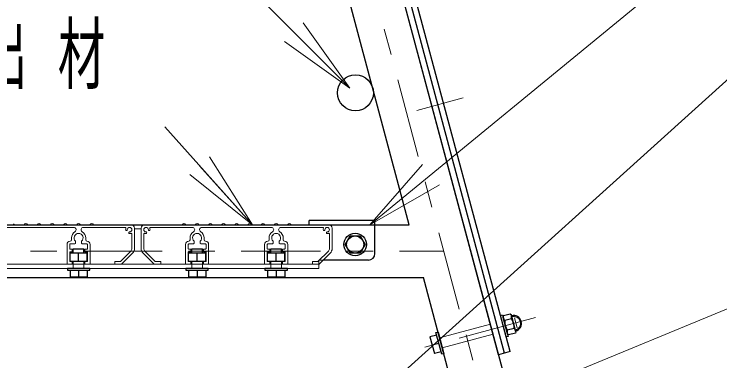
# Model space of a CAD drawing. Units: millimetres on the paper. Extents: x -385 to 0, y -19 to 267.
# Drawn here: x -95.02 to -68.23, y 99.87 to 113.02 of the extents above; entities that cross this region are included whole.
import ezdxf

# ---------------------------------------------------------------- set-up
doc = ezdxf.new("R2010")
doc.units = ezdxf.units.MM
doc.linetypes.add('USER1', pattern=[4.5, 2.5, -2])
doc.linetypes.add('USER2', pattern=[6, 3, -1, 1, -1])
doc.layers.add('LY_1', color=7, linetype='Continuous', lineweight=13)
doc.styles.add('ＭＳ ゴシック', font='')
doc.styles.get('ＭＳ ゴシック').set_extended_font_data('MS Gothic')

# ---------------------------------------------------------------- blocks, each defined once
blk = doc.blocks.new('open_arrow')
at = {"color": 0, "linetype": 'Continuous', "lineweight": -2}
blk.add_lwpolyline([(7.5, 1.25), (0, 0), (7.5, -1.25)], dxfattribs=at)

msp = doc.modelspace()

# ---------------------------------------------------------------- linework, layer by layer
at = {"layer": 'LY_1', "lineweight": 25}
for p, q in [((-80.018, 105.037), (-84.338, 121.162)), ((-75.268, 95.037), (-82.268, 121.162)), ((-115.627, 105.037), (-80.018, 105.037)), ((-82.447, 104.287), (-82.26, 104.612)), ((-82.26, 104.612), (-81.884, 104.612)), ((-81.884, 104.612), (-81.697, 104.287)), ((-82.26, 103.962), (-82.447, 104.287)), ((-81.697, 104.287), (-81.884, 103.962)), ((-92.247, 103.962), (-92.897, 103.962)), ((-92.897, 103.637), (-92.897, 103.962)), ((-92.772, 104.117), (-92.372, 104.117)), ((-92.772, 103.962), (-92.772, 104.117)), ((-92.572, 103.637), (-92.572, 103.962)), ((-92.372, 103.962), (-92.372, 104.117)), ((-92.247, 103.637), (-92.247, 103.962)), ((-87.747, 103.962), (-88.397, 103.962)), ((-88.397, 103.637), (-88.397, 103.962)), ((-88.272, 104.117), (-87.872, 104.117)), ((-88.272, 103.962), (-88.272, 104.117)), ((-88.072, 103.637), (-88.072, 103.962)), ((-87.872, 103.962), (-87.872, 104.117)), ((-87.747, 103.637), (-87.747, 103.962)), ((-84.747, 103.962), (-85.397, 103.962)), ((-85.397, 103.637), (-85.397, 103.962)), ((-85.272, 104.117), (-84.872, 104.117)), ((-85.272, 103.962), (-85.272, 104.117)), ((-85.072, 103.637), (-85.072, 103.962)), ((-84.872, 103.962), (-84.872, 104.117)), ((-84.747, 103.637), (-84.747, 103.962)), ((-81.884, 103.962), (-82.26, 103.962)), ((-92.247, 103.637), (-92.897, 103.637)), ((-87.747, 103.637), (-88.397, 103.637)), ((-84.747, 103.637), (-85.397, 103.637)), ((-92.147, 103.377), (-92.997, 103.377)), ((-92.997, 103.377), (-92.997, 103.317)), ((-92.997, 103.317), (-92.147, 103.317)), ((-92.897, 103.317), (-92.897, 103.052)), ((-92.572, 103.317), (-92.572, 103.052)), ((-92.247, 103.317), (-92.247, 103.052)), ((-92.147, 103.317), (-92.147, 103.377)), ((-87.647, 103.377), (-88.497, 103.377)), ((-88.497, 103.377), (-88.497, 103.317)), ((-88.497, 103.317), (-87.647, 103.317)), ((-88.397, 103.317), (-88.397, 103.052)), ((-88.072, 103.317), (-88.072, 103.052)), ((-87.747, 103.317), (-87.747, 103.052)), ((-87.647, 103.317), (-87.647, 103.377)), ((-84.647, 103.377), (-85.497, 103.377)), ((-85.497, 103.377), (-85.497, 103.317)), ((-85.497, 103.317), (-84.647, 103.317)), ((-85.397, 103.317), (-85.397, 103.052)), ((-85.072, 103.317), (-85.072, 103.052)), ((-84.747, 103.317), (-84.747, 103.052)), ((-84.647, 103.317), (-84.647, 103.377)), ((-115.091, 103.037), (-79.482, 103.037)), ((-92.247, 103.052), (-92.897, 103.052)), ((-87.747, 103.052), (-88.397, 103.052)), ((-84.747, 103.052), (-85.397, 103.052)), ((-77.874, 97.037), (-79.482, 103.037)), ((-76.561, 101.601), (-76.483, 101.622)), ((-76.341, 100.78), (-76.561, 101.601)), ((-76.483, 101.622), (-76.263, 100.801)), ((-76.457, 101.525), (-76.442, 101.581)), ((-76.185, 101.65), (-76.442, 101.581)), ((-76.144, 101.609), (-76.185, 101.65)), ((-75.975, 100.981), (-76.144, 101.609)), ((-76.289, 100.897), (-76.457, 101.525)), ((-76.136, 101.469), (-76.394, 101.4)), ((-76.039, 101.107), (-76.297, 101.037)), ((-78.979, 100.85), (-79.235, 100.781)), ((-79.235, 100.781), (-79.067, 100.153)), ((-79.005, 100.946), (-78.927, 100.967)), ((-78.785, 100.125), (-79.005, 100.946)), ((-78.927, 100.967), (-78.707, 100.146)), ((-76.263, 100.801), (-76.341, 100.78)), ((-76.289, 100.897), (-76.248, 100.856)), ((-75.99, 100.925), (-76.248, 100.856)), ((-75.975, 100.981), (-75.99, 100.925)), ((-78.895, 100.536), (-79.151, 100.467)), ((-78.811, 100.222), (-79.067, 100.153)), ((-78.707, 100.146), (-78.785, 100.125))]:
    msp.add_line(p, q, dxfattribs=at)
at = {"layer": 'LY_1', "linetype": 'USER2'}
for p, q in [((-76.571, 96.037), (-83.303, 121.162)), ((-77.967, 109.843), (-79.735, 109.369))]:
    msp.add_line(p, q, dxfattribs=at)
at = {"layer": 'LY_1', "color": 4, "lineweight": 25}
for p, q in [((-76.409, 100.166), (-81.456, 119.002)), ((-76.192, 100.224), (-81.239, 119.06)), ((-76.627, 100.108), (-81.674, 118.944)), ((-81.322, 105.197), (-83.822, 105.197)), ((-83.822, 105.037), (-83.822, 105.197)), ((-81.322, 103.947), (-81.322, 105.197)), ((-81.572, 103.697), (-83.287, 103.697)), ((-76.192, 100.224), (-76.627, 100.108))]:
    msp.add_line(p, q, dxfattribs=at)
at = {"layer": 'LY_1'}
for p, q in [((-81.516, 105.037), (-66.205, 117.582)), ((-82.276, 110.219), (-89.295, 117.225)), ((-82.673, 97.262), (-66.229, 112.09)), ((-89.295, 108.747), (-85.976, 105.037)), ((-87.604, 107.606), (-85.976, 105.037)), ((-85.976, 105.037), (-87.976, 107.273)), ((-85.976, 105.037), (-88.349, 106.94)), ((-95.001, 105.037), (-95.037, 105.072)), ((-94.643, 105.037), (-95.001, 105.037)), ((-94.607, 105.072), (-94.643, 105.037)), ((-94.501, 105.037), (-94.537, 105.072)), ((-94.143, 105.037), (-94.501, 105.037)), ((-94.107, 105.072), (-94.143, 105.037)), ((-94.001, 105.037), (-94.037, 105.072)), ((-94.001, 105.037), (-93.643, 105.037)), ((-93.643, 105.037), (-93.607, 105.072)), ((-93.537, 105.072), (-93.501, 105.037)), ((-93.501, 105.037), (-93.143, 105.037)), ((-93.143, 105.037), (-93.107, 105.072)), ((-93.037, 105.072), (-93.001, 105.037)), ((-92.643, 105.037), (-93.001, 105.037)), ((-92.643, 105.037), (-92.607, 105.072)), ((-92.537, 105.072), (-92.501, 105.037)), ((-92.143, 105.037), (-92.501, 105.037)), ((-92.143, 105.037), (-92.107, 105.072)), ((-92.037, 105.072), (-92.001, 105.037)), ((-90.572, 105.037), (-92.001, 105.037)), ((-90.072, 105.037), (-88.643, 105.037)), ((-88.607, 105.072), (-88.643, 105.037)), ((-88.501, 105.037), (-88.537, 105.072)), ((-88.501, 105.037), (-88.143, 105.037)), ((-88.107, 105.072), (-88.143, 105.037)), ((-88.001, 105.037), (-88.037, 105.072)), ((-88.001, 105.037), (-87.643, 105.037)), ((-87.607, 105.072), (-87.643, 105.037)), ((-87.501, 105.037), (-87.537, 105.072)), ((-87.143, 105.037), (-87.501, 105.037)), ((-87.107, 105.072), (-87.143, 105.037)), ((-87.001, 105.037), (-87.037, 105.072)), ((-86.643, 105.037), (-87.001, 105.037)), ((-86.607, 105.072), (-86.643, 105.037)), ((-86.501, 105.037), (-86.537, 105.072)), ((-86.501, 105.037), (-86.143, 105.037)), ((-86.143, 105.037), (-86.107, 105.072)), ((-86.037, 105.072), (-86.001, 105.037)), ((-86.001, 105.037), (-85.643, 105.037)), ((-85.643, 105.037), (-85.607, 105.072)), ((-85.537, 105.072), (-85.501, 105.037)), ((-85.143, 105.037), (-85.501, 105.037)), ((-85.143, 105.037), (-85.107, 105.072)), ((-85.037, 105.072), (-85.001, 105.037)), ((-84.643, 105.037), (-85.001, 105.037)), ((-84.643, 105.037), (-84.607, 105.072)), ((-84.537, 105.072), (-84.501, 105.037)), ((-83.072, 105.037), (-84.501, 105.037)), ((-94.072, 104.937), (-95.389, 104.937)), ((-94.072, 104.937), (-92.755, 104.937)), ((-90.798, 104.937), (-92.389, 104.937)), ((-90.447, 104.912), (-90.447, 104.14)), ((-90.197, 104.912), (-90.197, 104.14)), ((-89.846, 104.937), (-88.255, 104.937)), ((-86.572, 104.937), (-87.889, 104.937)), ((-86.572, 104.937), (-85.255, 104.937)), ((-83.298, 104.937), (-84.889, 104.937)), ((-82.947, 104.912), (-82.947, 104.14)), ((-92.842, 104.537), (-92.842, 104.462)), ((-92.302, 104.537), (-92.302, 104.462)), ((-90.547, 104.14), (-90.547, 104.686)), ((-90.097, 104.14), (-90.097, 104.686)), ((-88.342, 104.537), (-88.342, 104.462)), ((-87.802, 104.537), (-87.802, 104.462)), ((-85.342, 104.537), (-85.342, 104.462)), ((-84.802, 104.537), (-84.802, 104.462)), ((-83.047, 104.14), (-83.047, 104.686)), ((-93.01, 103.552), (-93.01, 104.287)), ((-92.91, 104.127), (-92.91, 104.287)), ((-92.71, 104.312), (-92.885, 104.312)), ((-92.685, 104.337), (-92.685, 104.403)), ((-92.46, 104.337), (-92.46, 104.403)), ((-92.435, 104.312), (-92.26, 104.312)), ((-92.235, 104.127), (-92.235, 104.287)), ((-92.135, 103.552), (-92.135, 104.287)), ((-88.51, 103.552), (-88.51, 104.287)), ((-88.41, 104.127), (-88.41, 104.287)), ((-88.21, 104.312), (-88.385, 104.312)), ((-88.185, 104.337), (-88.185, 104.403)), ((-87.96, 104.337), (-87.96, 104.403)), ((-87.935, 104.312), (-87.76, 104.312)), ((-87.735, 104.127), (-87.735, 104.287)), ((-87.635, 103.552), (-87.635, 104.287)), ((-85.51, 103.552), (-85.51, 104.287)), ((-85.41, 104.127), (-85.41, 104.287)), ((-85.21, 104.312), (-85.385, 104.312)), ((-85.185, 104.337), (-85.185, 104.403)), ((-84.96, 104.337), (-84.96, 104.403)), ((-84.935, 104.312), (-84.76, 104.312)), ((-84.735, 104.127), (-84.735, 104.287)), ((-84.635, 103.552), (-84.635, 104.287)), ((-92.91, 103.997), (-92.91, 103.652)), ((-92.825, 104.112), (-92.895, 104.112)), ((-92.825, 104.012), (-92.895, 104.012)), ((-92.81, 104.097), (-92.81, 104.027)), ((-92.335, 104.097), (-92.335, 104.027)), ((-92.32, 104.112), (-92.25, 104.112)), ((-92.32, 104.012), (-92.25, 104.012)), ((-92.235, 103.997), (-92.235, 103.652)), ((-90.984, 103.641), (-90.591, 104.034)), ((-90.943, 103.541), (-90.52, 103.964)), ((-89.701, 103.541), (-90.124, 103.964)), ((-89.66, 103.641), (-90.053, 104.034)), ((-88.41, 103.997), (-88.41, 103.652)), ((-88.325, 104.112), (-88.395, 104.112)), ((-88.325, 104.012), (-88.395, 104.012)), ((-88.31, 104.097), (-88.31, 104.027)), ((-87.835, 104.097), (-87.835, 104.027)), ((-87.82, 104.112), (-87.75, 104.112)), ((-87.82, 104.012), (-87.75, 104.012)), ((-87.735, 103.997), (-87.735, 103.652)), ((-85.41, 103.997), (-85.41, 103.652)), ((-85.325, 104.112), (-85.395, 104.112)), ((-85.325, 104.012), (-85.395, 104.012)), ((-85.31, 104.097), (-85.31, 104.027)), ((-84.835, 104.097), (-84.835, 104.027)), ((-84.82, 104.112), (-84.75, 104.112)), ((-84.82, 104.012), (-84.75, 104.012)), ((-84.735, 103.997), (-84.735, 103.652)), ((-83.484, 103.641), (-83.091, 104.034)), ((-83.443, 103.541), (-83.02, 103.964)), ((-92.995, 103.537), (-92.825, 103.537)), ((-92.895, 103.637), (-92.825, 103.637)), ((-92.81, 103.552), (-92.81, 103.622)), ((-92.335, 103.552), (-92.335, 103.622)), ((-92.25, 103.637), (-92.32, 103.637)), ((-92.15, 103.537), (-92.32, 103.537)), ((-91.197, 103.552), (-91.197, 103.622)), ((-90.995, 103.637), (-91.182, 103.637)), ((-90.953, 103.537), (-91.182, 103.537)), ((-89.691, 103.537), (-89.462, 103.537)), ((-89.649, 103.637), (-89.462, 103.637)), ((-89.447, 103.552), (-89.447, 103.622)), ((-88.495, 103.537), (-88.325, 103.537)), ((-88.395, 103.637), (-88.325, 103.637)), ((-88.31, 103.552), (-88.31, 103.622)), ((-87.835, 103.552), (-87.835, 103.622)), ((-87.75, 103.637), (-87.82, 103.637)), ((-87.65, 103.537), (-87.82, 103.537)), ((-85.495, 103.537), (-85.325, 103.537)), ((-85.395, 103.637), (-85.325, 103.637)), ((-85.31, 103.552), (-85.31, 103.622)), ((-84.835, 103.552), (-84.835, 103.622)), ((-84.75, 103.637), (-84.82, 103.637)), ((-84.65, 103.537), (-84.82, 103.537)), ((-83.697, 103.552), (-83.697, 103.622)), ((-83.495, 103.637), (-83.682, 103.637)), ((-83.453, 103.537), (-83.682, 103.537)), ((-82.673, 95.777), (-66.426, 102.481))]:
    msp.add_line(p, q, dxfattribs=at)
at = {"layer": 'LY_1', "color": 4, "linetype": 'USER1'}
for p, q in [((-81.322, 105.037), (-83.822, 105.037)), ((-83.447, 103.537), (-83.447, 103.697)), ((-83.287, 103.697), (-83.447, 103.697)), ((-75.926, 101.124), (-76.029, 101.51)), ((-76.937, 101.267), (-78.869, 100.75)), ((-76.834, 100.881), (-78.766, 100.363))]:
    msp.add_line(p, q, dxfattribs=at)
at = {"layer": 'LY_1', "color": 4}
for p, q in [((-90.447, 104.877), (-90.197, 104.877)), ((-83.447, 103.537), (-97.822, 103.537)), ((-83.447, 103.377), (-83.447, 103.537)), ((-83.447, 103.377), (-97.822, 103.377))]:
    msp.add_line(p, q, dxfattribs=at)
at = {"layer": 'LY_1', "color": 4, "linetype": 'USER2'}
for p, q in [((-116.394, 104.037), (-78.714, 104.037)), ((-75.231, 101.517), (-79.426, 100.393))]:
    msp.add_line(p, q, dxfattribs=at)
at = {"layer": 'LY_1', "linetype": 'USER1'}
for p, q in [((-92.772, 103.637), (-92.772, 103.377)), ((-92.372, 103.637), (-92.372, 103.377)), ((-88.272, 103.637), (-88.272, 103.377)), ((-87.872, 103.637), (-87.872, 103.377)), ((-85.272, 103.637), (-85.272, 103.377)), ((-84.872, 103.637), (-84.872, 103.377))]:
    msp.add_line(p, q, dxfattribs=at)
at = {"layer": 'LY_1', "lineweight": 25}
for centre, radius in [((-82.061, 110.037), 0.68), ((-82.072, 104.287), 0.425), ((-82.072, 104.287), 0.325)]:
    msp.add_circle(centre, radius, dxfattribs=at)
at = {"layer": 'LY_1'}
for centre, radius, start, end in [((-94.572, 105.037), 0.05, 45, 135), ((-94.072, 105.037), 0.05, 45, 135), ((-93.572, 105.037), 0.05, 45, 135), ((-93.072, 105.037), 0.05, 45, 135), ((-92.572, 105.037), 0.05, 45, 135), ((-92.072, 105.037), 0.05, 45, 135), ((-90.572, 104.912), 0.125, 0, 90), ((-90.072, 104.912), 0.125, 90, 180), ((-88.572, 105.037), 0.05, 45, 135), ((-88.072, 105.037), 0.05, 45, 135), ((-87.572, 105.037), 0.05, 45, 135), ((-87.072, 105.037), 0.05, 45, 135), ((-86.572, 105.037), 0.05, 45, 135), ((-86.072, 105.037), 0.05, 45, 135), ((-85.572, 105.037), 0.05, 45, 135), ((-85.072, 105.037), 0.05, 45, 135), ((-84.572, 105.037), 0.05, 45, 135), ((-83.072, 104.912), 0.125, 0, 90), ((-92.572, 104.537), 0.27, 120.5584, 180), ((-92.755, 104.847), 0.09, 300.5584, 90), ((-92.389, 104.847), 0.09, 90, 239.4416), ((-92.572, 104.537), 0.27, 0, 59.4416), ((-90.798, 104.912), 0.025, 339.0752, 90), ((-90.635, 104.849), 0.15, 159.0752, 179.7425), ((-90.753, 104.85), 0.0312, 179.7425, 359.7425), ((-90.635, 104.849), 0.0875, 270.2575, 179.7425), ((-90.634, 104.731), 0.0312, 90.2575, 270.2575), ((-90.01, 104.849), 0.0875, 0.2575, 269.7425), ((-90.01, 104.731), 0.0312, 269.7425, 89.7425), ((-89.891, 104.85), 0.0312, 180.2575, 0.2575), ((-89.846, 104.912), 0.025, 90, 200.9248), ((-90.01, 104.849), 0.15, 0.2575, 20.9248), ((-88.072, 104.537), 0.27, 120.5584, 180), ((-88.255, 104.847), 0.09, 300.5584, 90), ((-87.889, 104.847), 0.09, 90, 239.4416), ((-88.072, 104.537), 0.27, 0, 59.4416), ((-85.072, 104.537), 0.27, 120.5584, 180), ((-85.255, 104.847), 0.09, 300.5584, 90), ((-84.889, 104.847), 0.09, 90, 239.4416), ((-85.072, 104.537), 0.27, 0, 59.4416), ((-83.298, 104.912), 0.025, 339.0752, 90), ((-83.135, 104.849), 0.15, 159.0752, 179.7425), ((-83.253, 104.85), 0.0312, 179.7425, 359.7425), ((-83.135, 104.849), 0.0875, 270.2575, 179.7425), ((-83.134, 104.731), 0.0312, 90.2575, 270.2575), ((-92.572, 104.537), 0.17, 313.566, 226.434), ((-90.635, 104.849), 0.15, 270.2575, 290.9248), ((-90.572, 104.686), 0.025, 0, 110.9248), ((-90.072, 104.686), 0.025, 69.0752, 180), ((-90.01, 104.849), 0.15, 249.0752, 269.7425), ((-88.072, 104.537), 0.17, 313.566, 226.434), ((-85.072, 104.537), 0.17, 313.566, 226.434), ((-83.135, 104.849), 0.15, 270.2575, 290.9248), ((-83.072, 104.686), 0.025, 0, 110.9248), ((-92.885, 104.287), 0.125, 92.4563, 180), ((-92.885, 104.287), 0.025, 90, 180), ((-92.892, 104.462), 0.05, 272.4563, 0), ((-92.71, 104.337), 0.025, 270, 0), ((-92.7, 104.403), 0.015, 0, 46.434), ((-92.445, 104.403), 0.015, 133.566, 180), ((-92.435, 104.337), 0.025, 180, 270), ((-92.252, 104.462), 0.05, 180, 267.5437), ((-92.26, 104.287), 0.025, 0, 90), ((-92.26, 104.287), 0.125, 0, 87.5437), ((-88.385, 104.287), 0.125, 92.4563, 180), ((-88.385, 104.287), 0.025, 90, 180), ((-88.392, 104.462), 0.05, 272.4563, 0), ((-88.21, 104.337), 0.025, 270, 0), ((-88.2, 104.403), 0.015, 0, 46.434), ((-87.945, 104.403), 0.015, 133.566, 180), ((-87.935, 104.337), 0.025, 180, 270), ((-87.752, 104.462), 0.05, 180, 267.5437), ((-87.76, 104.287), 0.025, 0, 90), ((-87.76, 104.287), 0.125, 0, 87.5437), ((-85.385, 104.287), 0.125, 92.4563, 180), ((-85.385, 104.287), 0.025, 90, 180), ((-85.392, 104.462), 0.05, 272.4563, 0), ((-85.21, 104.337), 0.025, 270, 0), ((-85.2, 104.403), 0.015, 0, 46.434), ((-84.945, 104.403), 0.015, 133.566, 180), ((-84.935, 104.337), 0.025, 180, 270), ((-84.752, 104.462), 0.05, 180, 267.5437), ((-84.76, 104.287), 0.025, 0, 90), ((-84.76, 104.287), 0.125, 0, 87.5437), ((-92.895, 104.127), 0.015, 180, 270), ((-92.895, 103.997), 0.015, 90, 180), ((-92.825, 104.097), 0.015, 0, 90), ((-92.825, 104.027), 0.015, 270, 0), ((-92.32, 104.097), 0.015, 90, 180), ((-92.32, 104.027), 0.015, 180, 270), ((-92.25, 104.127), 0.015, 270, 0), ((-92.25, 103.997), 0.015, 0, 90), ((-90.697, 104.14), 0.15, 315, 0), ((-90.697, 104.14), 0.25, 315, 0), ((-89.947, 104.14), 0.25, 180, 225), ((-89.947, 104.14), 0.15, 180, 225), ((-88.395, 104.127), 0.015, 180, 270), ((-88.395, 103.997), 0.015, 90, 180), ((-88.325, 104.097), 0.015, 0, 90), ((-88.325, 104.027), 0.015, 270, 0), ((-87.82, 104.097), 0.015, 90, 180), ((-87.82, 104.027), 0.015, 180, 270), ((-87.75, 104.127), 0.015, 270, 0), ((-87.75, 103.997), 0.015, 0, 90), ((-85.395, 104.127), 0.015, 180, 270), ((-85.395, 103.997), 0.015, 90, 180), ((-85.325, 104.097), 0.015, 0, 90), ((-85.325, 104.027), 0.015, 270, 0), ((-84.82, 104.097), 0.015, 90, 180), ((-84.82, 104.027), 0.015, 180, 270), ((-84.75, 104.127), 0.015, 270, 0), ((-84.75, 103.997), 0.015, 0, 90), ((-83.197, 104.14), 0.15, 315, 0), ((-83.197, 104.14), 0.25, 315, 0), ((-92.995, 103.552), 0.015, 180, 270), ((-92.895, 103.652), 0.015, 180, 270), ((-92.825, 103.622), 0.015, 0, 90), ((-92.825, 103.552), 0.015, 270, 0), ((-92.32, 103.622), 0.015, 90, 180), ((-92.32, 103.552), 0.015, 180, 270), ((-92.25, 103.652), 0.015, 270, 0), ((-92.15, 103.552), 0.015, 270, 0), ((-91.182, 103.622), 0.015, 90, 180), ((-91.182, 103.552), 0.015, 180, 270), ((-90.995, 103.652), 0.015, 270, 315), ((-90.953, 103.552), 0.015, 270, 315), ((-89.691, 103.552), 0.015, 225, 270), ((-89.649, 103.652), 0.015, 225, 270), ((-89.462, 103.622), 0.015, 0, 90), ((-89.462, 103.552), 0.015, 270, 0), ((-88.495, 103.552), 0.015, 180, 270), ((-88.395, 103.652), 0.015, 180, 270), ((-88.325, 103.622), 0.015, 0, 90), ((-88.325, 103.552), 0.015, 270, 0), ((-87.82, 103.622), 0.015, 90, 180), ((-87.82, 103.552), 0.015, 180, 270), ((-87.75, 103.652), 0.015, 270, 0), ((-87.65, 103.552), 0.015, 270, 0), ((-85.495, 103.552), 0.015, 180, 270), ((-85.395, 103.652), 0.015, 180, 270), ((-85.325, 103.622), 0.015, 0, 90), ((-85.325, 103.552), 0.015, 270, 0), ((-84.82, 103.622), 0.015, 90, 180), ((-84.82, 103.552), 0.015, 180, 270), ((-84.75, 103.652), 0.015, 270, 0), ((-84.65, 103.552), 0.015, 270, 0), ((-83.682, 103.622), 0.015, 90, 180), ((-83.682, 103.552), 0.015, 180, 270), ((-83.495, 103.652), 0.015, 270, 315), ((-83.453, 103.552), 0.015, 270, 315)]:
    msp.add_arc(centre, radius, start, end, dxfattribs=at)
at = {"layer": 'LY_1', "color": 4, "lineweight": 25}
msp.add_arc((-81.572, 103.947), 0.25, 270, 0, dxfattribs=at)
at = {"layer": 'LY_1', "lineweight": 25}
for centre, radius, start, end in [((-76.471, 101.521), 0.339, 351.1311, 14.9955), ((-76.059, 101.295), 0.3, 284.9955, 104.9955), ((-76.13, 101.613), 0.339, 194.9955, 218.859), ((-75.774, 101.372), 0.621, 177.408, 212.5831), ((-76.659, 101.135), 0.621, 357.4079, 32.583), ((-75.962, 100.985), 0.339, 171.1311, 194.9955), ((-76.303, 100.894), 0.339, 14.9955, 38.8599)]:
    msp.add_arc(centre, radius, start, end, dxfattribs=at)
at = {"layer": 'LY_1', "linetype": 'USER1'}
msp.add_arc((-76.059, 101.295), 0.26, 284.9955, 104.9955, dxfattribs=at)

# ---------------------------------------------------------------- block references
at = {"layer": 'LY_1'}
for p, xscale, yscale, rotation in [((-82.276, 110.219), 0.4, 0.4, 135.1), ((-89.295, 108.747), 0.001, 0.001, 311.8), ((-81.516, 105.037), 0.4, 0.4, 39.3)]:
    msp.add_blockref('open_arrow', p, dxfattribs=dict(at, xscale=xscale, yscale=yscale, rotation=rotation))

# ---------------------------------------------------------------- texts
at = {"layer": 'LY_1', "insert": (-108.116, 111.397), "char_height": 2.199, "attachment_point": 4, "style": 'ＭＳ ゴシック'}
msp.add_mtext('\\T1.64;\\W0.6;アルミ押出材', dxfattribs=at)

doc.saveas('drawing.dxf')
